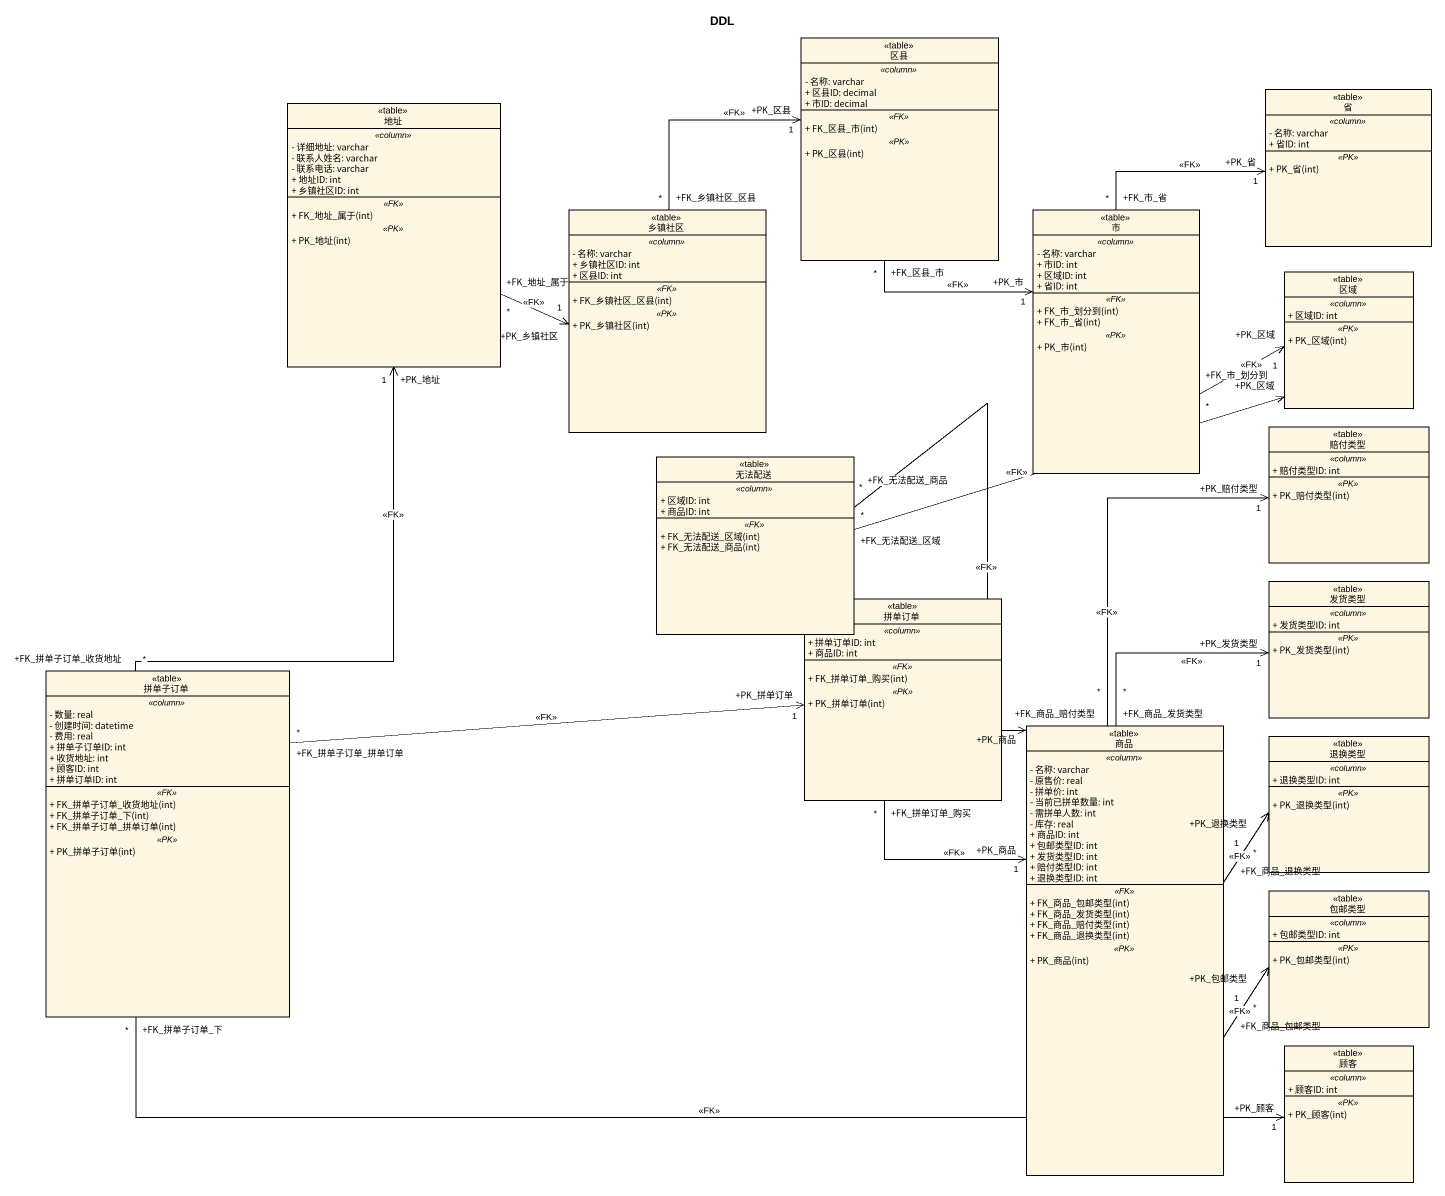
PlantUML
@startuml
title DDL
hide circle
hide empty members
skinparam classAttributeIconSize 0
class 区县 <<table>> {
  .. <<column>> ..
  - 名称: varchar
  + 区县ID: decimal
  + 市ID: decimal
  .. <<FK>> ..
  + FK_区县_市(int)
  .. <<PK>> ..
  + PK_区县(int)
}
class 地址 <<table>> {
  .. <<column>> ..
  - 详细地址: varchar
  - 联系人姓名: varchar
  - 联系电话: varchar
  + 地址ID: int
  + 乡镇社区ID: int
  .. <<FK>> ..
  + FK_地址_属于(int)
  .. <<PK>> ..
  + PK_地址(int)
}
class 省 <<table>> {
  .. <<column>> ..
  - 名称: varchar
  + 省ID: int
  .. <<PK>> ..
  + PK_省(int)
}
class 乡镇社区 <<table>> {
  .. <<column>> ..
  - 名称: varchar
  + 乡镇社区ID: int
  + 区县ID: int
  .. <<FK>> ..
  + FK_乡镇社区_区县(int)
  .. <<PK>> ..
  + PK_乡镇社区(int)
}
class 市 <<table>> {
  .. <<column>> ..
  - 名称: varchar
  + 市ID: int
  + 区域ID: int
  + 省ID: int
  .. <<FK>> ..
  + FK_市_划分到(int)
  + FK_市_省(int)
  .. <<PK>> ..
  + PK_市(int)
}
class 区域 <<table>> {
  .. <<column>> ..
  + 区域ID: int
  .. <<PK>> ..
  + PK_区域(int)
}
class 无法配送 <<table>> {
  .. <<column>> ..
  + 区域ID: int
  + 商品ID: int
  .. <<FK>> ..
  + FK_无法配送_区域(int)
  + FK_无法配送_商品(int)
}
class 赔付类型 <<table>> {
  .. <<column>> ..
  + 赔付类型ID: int
  .. <<PK>> ..
  + PK_赔付类型(int)
}
class 拼单订单 <<table>> {
  .. <<column>> ..
  + 拼单订单ID: int
  + 商品ID: int
  .. <<FK>> ..
  + FK_拼单订单_购买(int)
  .. <<PK>> ..
  + PK_拼单订单(int)
}
class 发货类型 <<table>> {
  .. <<column>> ..
  + 发货类型ID: int
  .. <<PK>> ..
  + PK_发货类型(int)
}
class 拼单子订单 <<table>> {
  .. <<column>> ..
  - 数量: real
  - 创建时间: datetime
  - 费用: real
  + 拼单子订单ID: int
  + 收货地址: int
  + 顾客ID: int
  + 拼单订单ID: int
  .. <<FK>> ..
  + FK_拼单子订单_收货地址(int)
  + FK_拼单子订单_下(int)
  + FK_拼单子订单_拼单订单(int)
  .. <<PK>> ..
  + PK_拼单子订单(int)
}
class 商品 <<table>> {
  .. <<column>> ..
  - 名称: varchar
  - 原售价: real
  - 拼单价: int
  - 当前已拼单数量: int
  - 需拼单人数: int
  - 库存: real
  + 商品ID: int
  + 包邮类型ID: int
  + 发货类型ID: int
  + 赔付类型ID: int
  + 退换类型ID: int
  .. <<FK>> ..
  + FK_商品_包邮类型(int)
  + FK_商品_发货类型(int)
  + FK_商品_赔付类型(int)
  + FK_商品_退换类型(int)
  .. <<PK>> ..
  + PK_商品(int)
}
class 退换类型 <<table>> {
  .. <<column>> ..
  + 退换类型ID: int
  .. <<PK>> ..
  + PK_退换类型(int)
}
class 包邮类型 <<table>> {
  .. <<column>> ..
  + 包邮类型ID: int
  .. <<PK>> ..
  + PK_包邮类型(int)
}
class 顾客 <<table>> {
  .. <<column>> ..
  + 顾客ID: int
  .. <<PK>> ..
  + PK_顾客(int)
}
区县 "+FK_区县_市\n*" --> "+PK_市\n1" 市 : <<FK>>
地址 "+FK_地址_属于\n*" -right-> "+PK_乡镇社区\n1" 乡镇社区 : <<FK>>
乡镇社区 "+FK_乡镇社区_区县\n*" -up-> "+PK_区县\n1" 区县 : <<FK>>
市 "+FK_市_省\n*" -up-> "+PK_省\n1" 省 : <<FK>>
市 "+FK_市_划分到\n*" -right-> "+PK_区域\n1" 区域 : <<FK>>
无法配送 "+FK_无法配送_区域\n*" -right-> "+PK_区域" 区域 : <<FK>>
无法配送 "+FK_无法配送_商品\n*" --> "+PK_商品" 商品 : <<FK>>
拼单订单 "+FK_拼单订单_购买\n*" --> "+PK_商品\n1" 商品 : <<FK>>
拼单子订单 "+FK_拼单子订单_收货地址\n*" -up-> "+PK_地址\n1" 地址 : <<FK>>
拼单子订单 "+FK_拼单子订单_拼单订单\n*" -right-> "+PK_拼单订单\n1" 拼单订单 : <<FK>>
拼单子订单 "+FK_拼单子订单_下\n*" -right-> "+PK_顾客\n1" 顾客 : <<FK>>
商品 "+FK_商品_赔付类型\n*" -up-> "+PK_赔付类型\n1" 赔付类型 : <<FK>>
商品 "+FK_商品_发货类型\n*" -up-> "+PK_发货类型\n1" 发货类型 : <<FK>>
商品 "+FK_商品_退换类型\n*" -up-> "+PK_退换类型\n1" 退换类型 : <<FK>>
商品 "+FK_商品_包邮类型\n*" -right-> "+PK_包邮类型\n1" 包邮类型 : <<FK>>
@enduml
